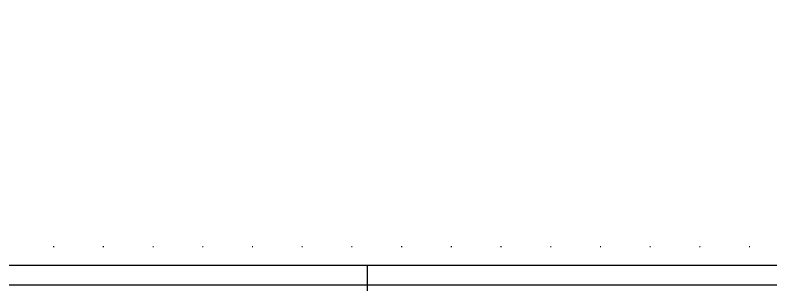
# Model space of a CAD drawing. Header units: inches. Extents: x 21 to 32698, y 13 to 3712.
# Drawn here: x 10088.5 to 10186.6, y 1002.1 to 1037.1 of the extents above; entities that cross this region are included whole.
import ezdxf

# ---------------------------------------------------------------- set-up
doc = ezdxf.new("R2010")
doc.units = ezdxf.units.IN
doc.header["$MEASUREMENT"] = 0
doc.set_wipeout_variables(frame=1)
doc.linetypes.add('DOT', pattern=[6.35, 0, -6.35])
for name, color, linetype, lineweight in [('Z_MİM_-KM-BEAM-RAY', 8, 'DOT', 25), ('Z_MİM_-KM-GLAZ', 8, 'Continuous', 25), ('Z_MİM_-KM-WALL-PL', 8, 'Continuous', 25), ('Z_MİM_-KM-WALL-PLASTER', 8, 'Continuous', 25)]:
    doc.layers.add(name, color=color, linetype=linetype, lineweight=lineweight)

# ---------------------------------------------------------------- blocks, each defined once
blk = doc.blocks.new('-KM_Kiriş İzi-1K')
at = {"layer": 'Z_MİM_-KM-BEAM-RAY'}
blk.add_line((665.001, 25), (1285, 25), dxfattribs=at)
blk = doc.blocks.new('-KM-AL1 150_900')
blk.add_wipeout([(151.488, -34.02), (151.726, -15.48), (149.45, -15.45), (149.45, 7.15), (9.45, 7.15), (9.45, -15.45), (7.398, -15.45), (7.567, -34.061)])
at = {"layer": 'Z_MİM_-KM-WALL-PLASTER'}
blk.add_lwpolyline([(149.45, 7.05), (146.95, 7.05), (146.95, -17.85)], dxfattribs=at)

msp = doc.modelspace()

# ---------------------------------------------------------------- block references
at = {"layer": 'Z_MİM_-KM-BEAM-RAY'}
msp.add_blockref('-KM_Kiriş İzi-1K', (9331.714, 982.083), dxfattribs=at)

# ---------------------------------------------------------------- next in the draw order: block references
at = {"layer": 'Z_MİM_-KM-GLAZ'}
msp.add_blockref('-KM-AL1 150_900', (9987.264, 997.533), dxfattribs=at)

# ---------------------------------------------------------------- next in the draw order: linework, layer by layer
at = {"layer": 'Z_MİM_-KM-WALL-PL'}
msp.add_line((9996.714, 1002.083), (10616.714, 1002.083), dxfattribs=at)
at = {"layer": 'Z_MİM_-KM-WALL-PLASTER'}
msp.add_lwpolyline([(9999.214, 1644.583), (10579.214, 1644.583), (10579.21, 1599.585), (10614.214, 1599.585), (10614.215, 1509.583), (10619.214, 1509.583), (10619.214, 1354.583), (10614.215, 1354.583), (10614.215, 1004.583), (9999.214, 1004.583)], close=True, dxfattribs=at)

doc.saveas('drawing.dxf')
